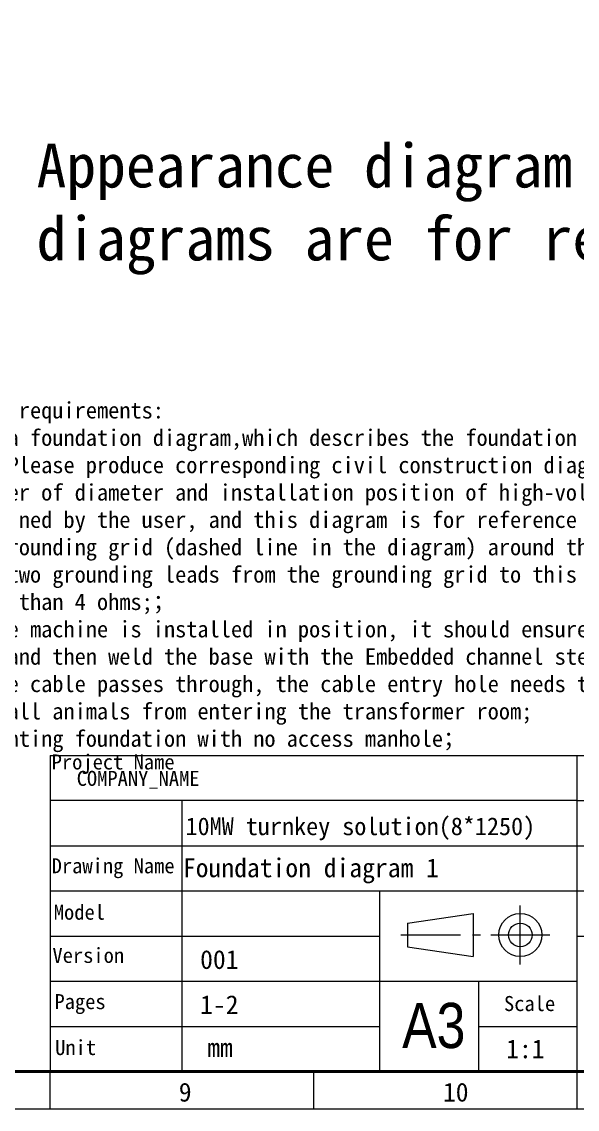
# Model space of a CAD drawing. Header units: millimetres. Extents: x 32496 to 166256, y 3504 to 23939.
# Drawn here: x 80405 to 85483, y 3504 to 13443 of the extents above; entities that cross this region are included whole.
import ezdxf
from ezdxf.enums import TextEntityAlignment as Align

# ---------------------------------------------------------------- set-up
doc = ezdxf.new("R2010")
doc.units = ezdxf.units.MM
doc.linetypes.add('CENTER', pattern=[50.8, 31.75, -6.35, 6.35, -6.35])
doc.layers.get('0').update_dxf_attribs({"lineweight": 35})
doc.layers.add('FORM', color=7, linetype='Continuous', lineweight=18)
doc.layers.add('Text', color=7, linetype='Continuous', lineweight=15)
doc.styles.add('GB', font='simsun.ttc')
doc.styles.add('KEHUA', font='仿宋_GB2312.ttf')
doc.styles.get("Standard").update_dxf_attribs({"font": '仿宋_GB2312.ttf'})

# ---------------------------------------------------------------- blocks, each defined once
blk = doc.blocks.new('KH01-M017S_1_46')
at = {"layer": 'FORM', "color": 8}
for p, q in [((280, 47), (280, 5)), ((280, 47), (415, 47)), ((350, 5), (350, 47)), ((350, 41), (280, 41)), ((297.5, 41), (297.5, 5)), ((350, 41), (415, 41)), ((280, 35), (415, 35)), ((280, 29), (415, 29)), ((323.75, 29), (323.75, 5)), ((280, 23), (323.75, 23)), ((350, 23), (415, 23)), ((280, 17), (350, 17)), ((336.88, 17), (336.88, 5)), ((280, 11), (323.75, 11)), ((336.88, 11), (350, 11))]:
    blk.add_line(p, q, dxfattribs=at)
at = {"layer": 'FORM', "color": 8, "ltscale": 0.3}
for p, q in [((327.45, 24.72), (336.17, 26.01)), ((336.17, 26.01), (336.17, 20.29)), ((327.45, 24.72), (327.45, 21.58)), ((327.45, 21.58), (336.17, 20.29))]:
    blk.add_line(p, q, dxfattribs=at)
at = {"layer": 'FORM', "color": 5, "linetype": 'CENTER', "ltscale": 0.25}
for p, q in [((342.45, 19.22), (342.45, 27.08)), ((326.56, 23.15), (337.17, 23.15)), ((338.52, 23.15), (346.38, 23.15))]:
    blk.add_line(p, q, dxfattribs=at)
at = {"layer": 'FORM', "color": 4}
for p, q in [((280, 0), (280, 5)), ((315, 0), (315, 5)), ((350, 0), (350, 5))]:
    blk.add_line(p, q, dxfattribs=at)
at = {"layer": 'FORM', "color": 6}
blk.add_lwpolyline([(0, 297), (420, 297), (420, 0), (0, 0)], close=True, dxfattribs=at)
at = {"layer": 'FORM', "color": 8, "lineweight": 40}
blk.add_lwpolyline([(5, 5), (415, 5), (415, 292), (5, 292)], close=True, dxfattribs=at)
at = {"layer": 'FORM', "color": 8, "ltscale": 0.3}
for radius in [2.86, 1.57]:
    blk.add_circle((342.45, 23.15), radius, dxfattribs=at)
at = {"lineweight": -3, "attachment_point": 1}
for s, insert, char_height, width in [('{\\fSimSun|b0|i0|c134|p2;\\H0.2x;P\\fSimSun|b0|i0|c134|p2;roject Name\\Fisocp.shx,hztxt.shx|c0;\\H5x; }', (280.19, 47.13), 10, 44.3513), ('{\\fSimSun|b0|i0|c134|p2;COMPANY_NAME}', (283.51, 44.95), 2, 33.3655), ('{\\fSimSun|b0|i0|c134|p2;Drawing Name}', (280.19, 33.34), 2, 21.8076), ('{\\fSimSun|b0|i0|c134|p2;Model}', (280.47, 27.18), 2, 8.6792), ('{\\fSimSun|b0|i0|c134|p2;Version}', (280.29, 21.44), 2, 11.9412), ('{\\fSimSun|b0|i0|c134|p2;Pages}', (280.56, 15.3), 2, 8.7957), ('{\\fSimSun|b0|i0|c134|p2;Scale}', (340.28, 15.04), 2, 8.388), ('{\\fSimSun|b0|i0|c134|p2;Unit}', (280.65, 9.2), 2, 8.4812)]:
    blk.add_mtext(s, dxfattribs=dict(at, insert=insert, char_height=char_height, width=width))
at = {"layer": 'FORM', "color": 8, "style": 'KEHUA'}
for s, p in [('mm', (300.85, 6.94)), ('1:1', (340.57, 6.77))]:
    blk.add_text(s, height=2.5, dxfattribs=at).set_placement(p)
at = {"layer": 'FORM', "color": 4, "style": 'KEHUA'}
for s, p in [('9', (297.08, 1.02)), ('10', (332.17, 1.02))]:
    blk.add_text(s, height=2.5, dxfattribs=at).set_placement(p)
at = {"layer": 'FORM', "color": 8, "insert": (326.75, 14.13), "char_height": 6, "width": 13.896, "attachment_point": 1, "style": 'KEHUA'}
blk.add_mtext('{\\farial narrow|b0|i0|c134|p2;A3}', dxfattribs=at)
at = {"layer": 'FORM', "color": 4, "style": 'KEHUA'}
for tag, p in [('设计者', (369.07, 43.93)), ('工程名称', (299.91, 37.59)), ('审核者', (369.07, 37.93)), ('标准化', (369.07, 31.93)), ('批准者', (369.07, 25.93))]:
    blk.add_attdef(tag, text='', height=2.5, dxfattribs=at).set_placement(p, align=Align.MIDDLE_LEFT)
for tag, p in [('图纸名称', (299.91, 30.82)), ('产品型号', (299.91, 24.82)), ('版本', (299.91, 18.64)), ('页码', (299.91, 12.64))]:
    blk.add_attdef(tag, p, '', height=2.5, dxfattribs=at)

msp = doc.modelspace()

# ---------------------------------------------------------------- block references
ref = msp.add_blockref('KH01-M017S_1_46', (61399.661, 3504.033), dxfattribs=dict(xscale=68.80575516545142, yscale=68.80575516545137, zscale=68.80575516545137))
ref.add_attrib('工程名称', '10MW turnkey solution(8*1250)', dxfattribs={"layer": 'FORM', "color": 4, "height": 162, "style": 'KEHUA'}).set_placement((81901.959, 6090.127), align=Align.MIDDLE_LEFT)
ref.add_attrib('图纸名称', 'Foundation diagram 1', (81878.096, 5624.613), dxfattribs={"layer": 'FORM', "color": 4, "height": 172.01439, "style": 'KEHUA'})
ref.add_attrib('版本', '001', (82035.184, 4786.435), dxfattribs={"layer": 'FORM', "color": 4, "height": 172.0144, "style": 'KEHUA'})
ref.add_attrib('页码', '1-2', (82035.184, 4373.601), dxfattribs={"layer": 'FORM', "color": 4, "height": 172.0144, "style": 'KEHUA'})

# ---------------------------------------------------------------- texts
at = {"color": 2, "lineweight": 15, "insert": (80540.432, 12328.944), "char_height": 400, "width": 9217.00469, "attachment_point": 1, "style": 'GB'}
msp.add_mtext('{\\fFangSong_GB2312|b0|i0|c134|p49;Appearance diagram and Foundation diagrams are for reference only!}', dxfattribs=at)
at = {"layer": 'Text', "insert": (79255.635, 8367.242), "char_height": 150, "width": 10806.5699, "attachment_point": 4}
msp.add_mtext('{\\C0; }Technical requirements:\\P{\\C0;1.}This is a foundation diagram,which describes the foundation requirements for the 10MW turnkey \\Psolution. Please produce corresponding civil construction diagrams based on this diagram;\\P{\\C0;2.}The number of diameter and installation position of high-voltage and low-voltage threading pipes \\Pare determined by the user, and this diagram is for reference only.{\\C0;;\\P3.}Bury a grounding grid (dashed line in the diagram) around the substation, and there should be no \\Pless than two grounding leads from the grounding grid to this substation, with a grounding resistance\\Pof no more than 4 ohms;{\\C0;；\\P4.}After the machine is installed in position, it should ensure that the door can be opened and closed smoothly, and then weld the base with the Embedded channel steel to fix it;{\\C0;；\\P5.}After the cable passes through, the cable entry hole needs to be sealed with cement mortar to \\Pprevent small animals from entering the transformer room;\\P{\\C0;6.}Open mounting foundation with no access manhole{\\C0;；}', dxfattribs=at)

doc.saveas('drawing.dxf')
